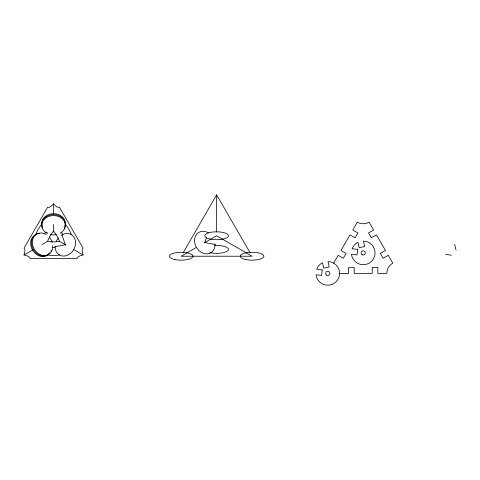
<?xml version="1.0" encoding="UTF-8"?>
<svg xmlns="http://www.w3.org/2000/svg" width="480" height="480" viewBox="0 0 480 480"><rect width="100%" height="100%" fill="white"/><g stroke="black" fill="none" stroke-linecap="round" stroke-linejoin="round"><path stroke-width="0.72" d="M206.508 237.648L204.804 242.574L215.04 244.548M183.03 252.99L216.618 194.82L250.206 252.99M333.684 263.124L338.19 255.312L343.314 258.27L346.104 253.434L340.986 250.476L350.01 234.846L355.128 237.798L357.918 232.968L352.8 230.01L357.312 222.198A11.82 11.82 0 0 0 369.132 222.198L373.644 230.01L368.526 232.968L371.316 237.798L376.434 234.846L385.464 250.476L380.34 253.434L383.136 258.27L388.254 255.312L392.766 263.124A11.82 11.82 0 0 0 386.856 273.366L377.832 273.366L377.832 267.456L372.246 267.456L372.246 273.366L354.198 273.366L354.198 267.456L348.612 267.456L348.612 273.366L339.594 273.366M24 254.988A11.82 3.942 -60 0 0 24 248.166L47.628 207.234A11.82 3.942 -60 0 0 53.544 203.82A11.82 3.942 60 0 0 59.454 207.234L83.082 248.166A11.82 3.942 60 0 0 83.082 254.988A11.82 3.942 0 0 0 77.172 258.402L29.91 258.402A11.82 3.942 0 0 0 24 254.988L32.94 249.828M41.88 244.662L47.628 241.344A11.82 3.942 0 0 0 59.454 241.344L65.838 245.034M196.656 247.278L181.17 256.224L252.072 256.224L216.618 235.752L204.324 242.856M55.122 246.726L65.358 244.758L61.944 234.906M445.554 254.466L451.422 255.168M73.5 249.456L83.082 254.988M454.71 244.338L456 250.104M216.618 194.82L216.618 232.032M53.544 203.82L53.544 214.146M53.544 224.472L53.544 231.108A11.82 3.942 60 0 1 59.454 241.344M61.29 235.308A11.82 9.654 -60 0 1 75.234 239.928A11.82 9.654 -60 0 1 66.612 255.576A11.82 9.654 -60 0 1 55.122 246.504M56.13 241.704A11.82 9.654 -60 0 1 58.266 238.086M47.628 241.344A11.82 3.942 -60 0 1 53.544 231.108M62.88 234.612A11.82 3.942 60 0 1 61.764 232.764M65.19 224.094A11.82 3.942 60 0 1 71.214 234.372M45.48 232.47A11.82 3.942 -60 0 1 44.952 233.394M35.73 234.768A11.82 3.942 -60 0 1 41.616 224.412M52.776 245.472A11.82 9.654 60 0 1 41.802 255.24A11.82 9.654 60 0 1 32.562 239.952A11.82 9.654 60 0 1 46.164 234.534M49.284 237.162A11.82 9.654 60 0 1 52.164 242.256M49.482 252.948A11.82 9.654 60 0 1 33.132 251.022A11.82 9.654 60 0 1 36.66 234.276M47.394 233.502A11.82 9.654 0 0 1 44.424 219.114A11.82 9.654 0 0 1 62.286 218.76A11.82 9.654 0 0 1 60.174 233.244M56.334 234.636A11.82 9.654 0 0 1 50.49 234.582M42.054 225.6A11.82 9.654 0 0 1 53.676 213.672A11.82 9.654 0 0 1 64.962 225.816M42.57 227.88A11.82 9.654 0 0 1 53.676 214.638A11.82 9.654 0 0 1 64.41 228.084M47.394 232.53A11.82 9.654 0 0 1 46.692 232.152M59.7 254.94A11.82 3.942 0 0 1 47.79 255.024M52.842 247.644A11.82 3.942 0 0 1 54.966 247.668M49.902 253.032A11.82 9.654 60 0 1 33.096 249.096A11.82 9.654 60 0 1 39.576 233.448M51.306 250.524A11.82 9.654 60 0 1 51.024 251.202M214.824 245.502A11.82 3.942 0 0 1 228.144 250.278A11.82 3.942 0 0 1 209.928 252.648M215.016 243.78A11.82 9.654 60 0 1 204.042 253.548A11.82 9.654 60 0 1 194.802 238.254A11.82 9.654 60 0 1 208.404 232.836M322.236 269.886L321.57 275.43L316.032 274.77A11.82 11.82 0 0 0 328.638 285.156A11.82 11.82 0 0 0 339.588 273.036A11.82 11.82 0 0 0 327.984 261.546L329.202 266.988L323.754 268.206L322.536 262.764A11.82 11.82 0 0 0 316.698 269.226L322.236 269.886M357.684 249.42L357.024 254.964L351.486 254.298A11.82 11.82 0 0 0 364.092 264.684A11.82 11.82 0 0 0 375.042 252.57A11.82 11.82 0 0 0 363.432 241.074L364.656 246.516L359.208 247.74L357.984 242.298A11.82 11.82 0 0 0 352.152 248.76L357.684 249.42M326.724 275.178A2.094 2.094 0 0 0 329.862 273.366A2.094 2.094 0 0 0 326.724 271.548A2.094 2.094 0 0 0 326.724 275.178M362.178 254.712A2.094 2.094 0 0 0 365.316 252.894A2.094 2.094 0 0 0 362.178 251.082A2.094 2.094 0 0 0 362.178 254.712M210.396 239.106A11.82 3.942 0 0 0 228.432 235.872A11.82 3.942 0 0 0 211.026 232.284A11.82 3.942 0 0 0 210.396 239.106M174.942 259.572A11.82 3.942 0 0 0 192.984 256.344A11.82 3.942 0 0 0 175.572 252.75A11.82 3.942 0 0 0 174.942 259.572M245.85 259.572A11.82 3.942 0 0 0 263.886 256.344A11.82 3.942 0 0 0 246.48 252.75A11.82 3.942 0 0 0 245.85 259.572"/></g></svg>
